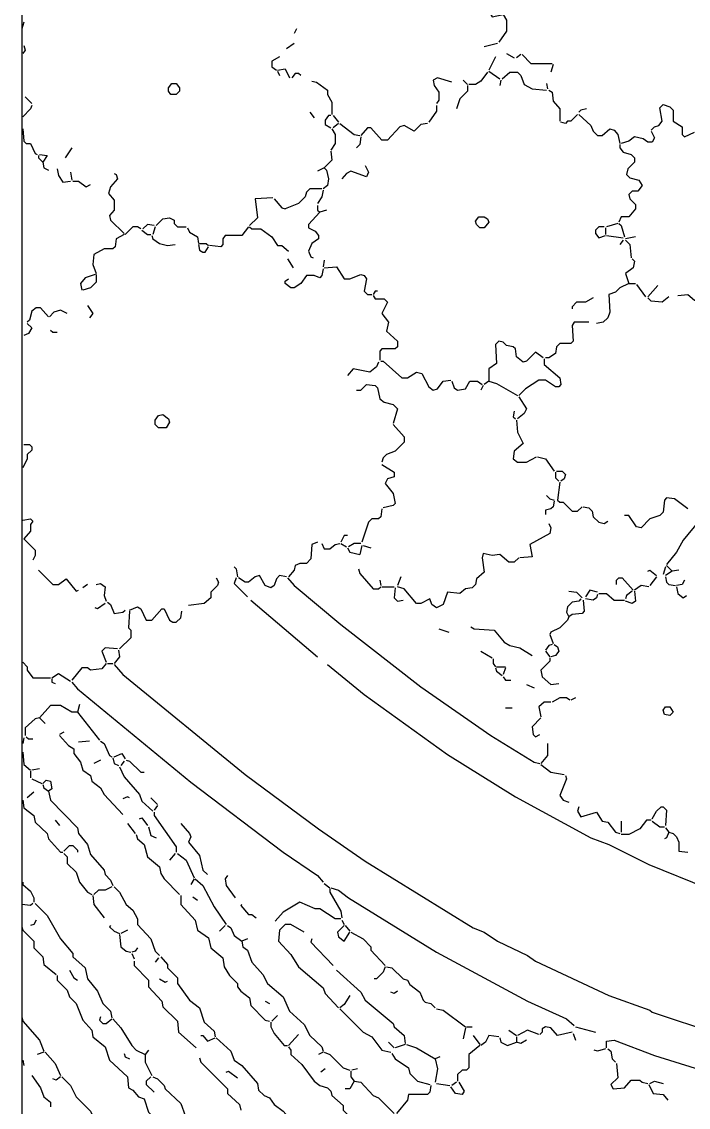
# Model space of a CAD drawing. Header units: millimetres. Extents: x 0 to 150953, y 0 to 85148.
# Drawn here: x 0 to 18063, y 19600 to 49037 of the extents above; entities that cross this region are included whole.
import ezdxf

# ---------------------------------------------------------------- set-up
doc = ezdxf.new("R2010")
doc.units = ezdxf.units.MM
doc.layers.add('ANNOTATION', color=3, linetype='Continuous')
doc.layers.add('LINEWORK', color=7, linetype='Continuous')

msp = doc.modelspace()

# ---------------------------------------------------------------- linework, layer by layer
at = {"layer": 'ANNOTATION'}
msp.add_lwpolyline([(0, 0), (150953, 0), (150953, 85148), (0, 85148)], close=True, dxfattribs=at)
at = {"layer": 'LINEWORK'}
for points in [[(12986, 50528), (12715, 49926), (12835, 49655), (12655, 49323), (12745, 49173), (13046, 49233), (13137, 49082), (13137, 48781), (12926, 48480)], [(60, 49022), (0, 48841)], [(7442, 48841), (7382, 48721)], [(60, 48389), (90, 48269), (30, 48178)], [(7382, 48449), (7171, 48299)], [(12896, 48449), (12534, 48359)], [(6990, 48088), (6779, 47967), (6779, 47817), (6900, 47726)], [(12835, 48088), (12655, 47726)], [(13137, 48178), (13348, 48058)], [(13528, 48148), (13408, 48058)], [(13559, 48148), (13800, 47907), (14372, 47907)], [(6930, 47726), (7141, 47756), (7261, 47515)], [(6930, 47696), (6990, 47576)], [(12655, 47696), (12956, 47485)], [(14402, 47877), (14342, 47666)], [(7563, 47576), (7502, 47636), (7412, 47636), (7322, 47515)], [(7864, 47425), (7985, 47395), (8286, 47184), (8286, 47063), (8406, 46853), (8406, 46521)], [(11660, 47395), (11269, 47515), (11148, 47455), (11178, 47305), (11299, 47124), (11299, 46913), (11239, 46822)], [(11962, 47455), (12082, 47335)], [(12625, 47666), (12444, 47425), (12293, 47335), (12112, 47335)], [(12986, 47455), (12956, 47305)], [(13016, 47485), (13227, 47666), (13438, 47666), (13528, 47576), (13619, 47335), (13830, 47214), (14221, 47184)], [(12082, 47305), (12082, 47154), (11871, 46943), (11781, 46672)], [(14221, 47365), (14252, 47214)], [(14282, 47184), (14372, 47124), (14402, 46883), (14583, 46672), (14583, 46340)], [(90, 47003), (271, 46822)], [(271, 46762), (241, 46672), (30, 46461)], [(7804, 46581), (7924, 46431)], [(11239, 46762), (11239, 46612), (11028, 46310)], [(15065, 46521), (14884, 46340), (14794, 46340), (14734, 46280), (14613, 46310)], [(15306, 46672), (15156, 46642), (15095, 46581)], [(15095, 46521), (15427, 46220), (15487, 46069), (15607, 45949), (15728, 45949), (15939, 46129), (16059, 46099), (16150, 45979), (16210, 45738)], [(17054, 46099), (17144, 46190), (17265, 46220), (17355, 46340), (17295, 46702), (17385, 46792), (17566, 46732), (17656, 46642), (17656, 46340), (17897, 46190), (17897, 45979), (17958, 45919), (18229, 46039)], [(8376, 46491), (8316, 46491), (8226, 46370), (8226, 46250), (8376, 46160)], [(8436, 46491), (8587, 46310)], [(8587, 46280), (8436, 46160)], [(8617, 46280), (9009, 45979), (9160, 45949)], [(10998, 46280), (10817, 46250), (10636, 46069), (10365, 46220), (10244, 46190), (9913, 45828), (9762, 45828), (9461, 46160), (9371, 46160), (9190, 45949)], [(30, 46129), (60, 45798), (121, 45738), (241, 45738)], [(8406, 46129), (8497, 45979), (8497, 45738), (8376, 45557)], [(17054, 46069), (17144, 45888), (17084, 45768), (16963, 45768), (16843, 45858), (16602, 45919), (16451, 45798), (16240, 45738)], [(241, 45738), (362, 45467), (422, 45436)], [(9190, 45919), (9160, 45708), (9069, 45617)], [(16210, 45708), (16210, 45617), (16300, 45497), (16511, 45436), (16602, 45346), (16602, 45226), (16421, 45045), (16391, 44894), (16481, 44804), (16722, 44743), (16813, 44593), (16692, 44442), (16542, 44442), (16451, 44352), (16481, 44231), (16632, 44081), (16632, 43960), (16451, 43749), (16240, 43749), (16180, 43599)], [(452, 45406), (452, 45346), (572, 45226)], [(482, 45436), (693, 45406), (572, 45226)], [(1356, 45617), (1175, 45346)], [(8376, 45527), (8406, 45286), (8195, 45075)], [(572, 45226), (603, 45075), (723, 45015)], [(964, 45045), (994, 44864), (1115, 44683), (1326, 44713)], [(8195, 45075), (8015, 44984)], [(8195, 45075), (8256, 45015), (8316, 44774), (8286, 44593), (8165, 44502)], [(9310, 45135), (9401, 44954), (9340, 44834), (8919, 44984), (8798, 44924), (8678, 44774)], [(1326, 44954), (1356, 44743)], [(2501, 44924), (2561, 44894), (2591, 44774), (2410, 44563), (2350, 44382), (2501, 44201), (2501, 43930), (2380, 43779), (2410, 43659), (2772, 43297)], [(1386, 44713), (1537, 44713), (1748, 44563), (1868, 44623)], [(8135, 44502), (7804, 44502), (7713, 44412), (7683, 44292), (7502, 44111), (7141, 43960)], [(8165, 44472), (8135, 44292), (8015, 44111)], [(6809, 44261), (6327, 44231), (6388, 43719), (6177, 43508)], [(6840, 44231), (7050, 43990), (7141, 43960)], [(8075, 43870), (7774, 43538), (7774, 43448), (7954, 43357), (8045, 43237), (8045, 43147), (7864, 43026), (7774, 42815), (7834, 42664), (7894, 42634)], [(8015, 44050), (8015, 43930), (8075, 43870)], [(8256, 43930), (8075, 43870)], [(3646, 43508), (3827, 43689), (4007, 43719), (4128, 43659), (4128, 43568), (4218, 43478), (4459, 43478)], [(16150, 43568), (15849, 43478)], [(16180, 43568), (16240, 43508), (16331, 43207)], [(3224, 43418), (3134, 43478), (3013, 43478), (2802, 43267)], [(3254, 43388), (3405, 43267), (3495, 43267)], [(3586, 43508), (3405, 43538), (3284, 43418)], [(3616, 43478), (3555, 43267)], [(4489, 43448), (4550, 43327), (4761, 43207), (4791, 43026)], [(6147, 43478), (5966, 43237), (5514, 43237), (5454, 43147), (5454, 42996), (5393, 42936), (5092, 42966)], [(6177, 43478), (6237, 43418), (6478, 43418), (6779, 43207), (6930, 42966), (7050, 42966), (7231, 42815)], [(15788, 43478), (15638, 43478), (15547, 43388), (15547, 43297), (15638, 43177), (15818, 43237)], [(15818, 43448), (15818, 43267)], [(2772, 43267), (2561, 43147), (2531, 42936), (2471, 42875), (2230, 42875), (1958, 42725), (1928, 42454), (2019, 42213)], [(3525, 43237), (3555, 43147), (3736, 43026), (3947, 42966), (4158, 42996)], [(4791, 42996), (4821, 42845), (4911, 42785), (4971, 42785), (5062, 42936)], [(4821, 43026), (5002, 43026), (5062, 42966)], [(15849, 43237), (16300, 43177)], [(16300, 43116), (16210, 42996)], [(16632, 43207), (16361, 43147)], [(16361, 43116), (16481, 42996), (16511, 42634)], [(7201, 42604), (7352, 42363)], [(8195, 42574), (8165, 42393)], [(8195, 42363), (8527, 42393), (8738, 42062), (8888, 42062), (9190, 42182), (9280, 42152), (9340, 42062), (9280, 41730), (9371, 41640), (9491, 41640)], [(16542, 42604), (16602, 42544), (16572, 42363), (16361, 42213), (16451, 41941)], [(1989, 42182), (1717, 42092), (1597, 41941), (1627, 41761)], [(2019, 42182), (2019, 41971), (1868, 41821), (1657, 41761)], [(8165, 42333), (8135, 42152), (8075, 42092), (7924, 42152), (7713, 42152), (7563, 41941), (7382, 41821), (7292, 41821), (7141, 41941), (7141, 42002), (7231, 42062)], [(16451, 41941), (16210, 41821), (16090, 41700), (15909, 41640), (15939, 41158), (15879, 41007), (15758, 40887), (15577, 40857)], [(16451, 41941), (16632, 41941)], [(16662, 41911), (16903, 41580)], [(17235, 41881), (16963, 41580)], [(9642, 41730), (9581, 41730), (9521, 41640)], [(9521, 41610), (9581, 41520), (9822, 41520), (9913, 41429), (9762, 41128), (9943, 40887), (9883, 40646)], [(15487, 41550), (15276, 41429), (15035, 41429), (14914, 41309), (14914, 41248)], [(17536, 41580), (17355, 41429), (17054, 41459), (16963, 41550)], [(17777, 41610), (18048, 41640), (18229, 41489), (18349, 41459), (18410, 41520), (18440, 41700), (18651, 41730), (18711, 41640), (18681, 41369), (18771, 41278), (18801, 41158), (19103, 40827), (19103, 40646), (18982, 40344), (19042, 40284), (19494, 40405), (19675, 40284), (19886, 40043), (19976, 40013)], [(723, 41037), (512, 41278), (392, 41278), (271, 41188), (211, 40947), (151, 40887)], [(1235, 41128), (1055, 41218), (874, 41158), (753, 41037)], [(1778, 41339), (1928, 41128), (1838, 41007)], [(151, 40857), (271, 40736), (181, 40585), (60, 40525)], [(783, 40676), (844, 40616), (964, 40616)], [(9883, 40646), (10184, 40375), (10184, 40224), (10124, 40164), (9762, 40164), (9702, 40103), (9702, 39862)], [(15366, 40887), (14975, 40887), (14914, 40796), (14945, 40375), (14884, 40314), (14583, 40314), (14493, 40224), (14463, 40043), (14282, 39923), (14191, 39923)], [(14131, 39923), (13920, 40073), (13679, 39832), (13589, 39802), (13408, 39953), (13378, 40164), (13318, 40224), (13137, 40254), (13046, 40344), (12926, 40375), (12835, 40284), (12866, 39772), (12655, 39621), (12655, 39290)], [(9672, 39802), (9612, 39682), (9431, 39531), (8979, 39621), (8828, 39441)], [(9732, 39832), (9792, 39832), (10305, 39380), (10455, 39380), (10696, 39531), (10847, 39501), (11028, 39139), (11148, 39049), (11269, 39079), (11419, 39290), (11630, 39320)], [(14161, 39892), (14161, 39742), (14583, 39380), (14613, 39199), (14553, 39139), (14463, 39139), (14191, 39320), (14011, 39320), (13649, 39079), (13468, 38898)], [(9069, 39049), (9190, 39049), (9340, 39199), (9581, 39169), (9642, 39109), (9702, 38808), (9822, 38717), (10064, 38657), (10184, 38537), (10064, 38145)], [(11660, 39290), (11721, 39109), (11811, 39049), (12022, 39079), (12142, 39290), (12353, 39290), (12474, 39199)], [(12504, 39169), (12444, 39049)], [(12655, 39290), (12534, 39199)], [(12655, 39290), (12866, 39230), (13438, 38898)], [(13468, 38868), (13679, 38537), (13619, 38416), (13438, 38265)], [(13348, 38476), (13318, 38326), (13378, 38265)], [(10064, 38115), (10365, 37783), (10365, 37633), (10124, 37392), (9883, 37301), (9792, 37211), (9762, 37090)], [(13408, 38235), (13438, 37904), (13589, 37603)], [(60, 37572), (211, 37572), (271, 37512), (271, 37422), (151, 37301), (151, 37181), (30, 36940)], [(13589, 37603), (13348, 37392), (13318, 37181), (13438, 37090), (13679, 37090), (13950, 37241)], [(13980, 37241), (14191, 37181), (14432, 36849)], [(9762, 37030), (10094, 36819), (10094, 36699), (9913, 36638), (9853, 36518), (10064, 36247), (10124, 35976), (10064, 35915), (9792, 35855)], [(14463, 36819), (14463, 36669), (14553, 36578)], [(14493, 36849), (14643, 36849), (14734, 36759), (14704, 36638), (14613, 36578)], [(14583, 36548), (14523, 36066)], [(14432, 36036), (14402, 35885), (14342, 35825), (14191, 35795), (14191, 35674)], [(14221, 36186), (14312, 36096), (14432, 36066)], [(14523, 36066), (14583, 36006), (14673, 36006), (14914, 35765), (15065, 35765), (15186, 35885)], [(18048, 35825), (17686, 36096), (17476, 36126), (17415, 36066), (17385, 35735), (17295, 35644), (17024, 35554), (16783, 35313), (16662, 35343), (16451, 35644), (16331, 35644)], [(9762, 35825), (9732, 35614), (9672, 35554), (9491, 35554), (9401, 35463), (9220, 34921)], [(15216, 35885), (15366, 35855), (15457, 35765), (15487, 35614), (15638, 35463), (15788, 35433), (15879, 35493)], [(18500, 35885), (18470, 35704), (18349, 35493), (17928, 34981), (17747, 34650), (17476, 34318)], [(30, 35524), (241, 35554), (301, 35493), (241, 35403), (241, 35222), (60, 35011), (362, 34710), (362, 34559), (301, 34439)], [(14282, 35433), (14342, 35313), (14312, 35162), (13770, 34861), (13830, 34529), (13498, 34499)], [(8828, 35102), (8738, 35102), (8647, 34921)], [(8015, 34921), (7864, 34861), (7834, 34469), (7713, 34349), (7533, 34349), (7412, 34288), (7382, 34168), (7231, 33987)], [(8135, 34891), (8195, 34740), (8346, 34740), (8497, 34861), (8617, 34891)], [(8647, 34891), (8798, 34800)], [(8828, 34770), (8888, 34650), (9160, 34590)], [(9190, 34891), (9009, 34891), (8858, 34800)], [(9220, 34831), (9160, 34590)], [(9250, 34831), (9461, 34770)], [(13468, 34499), (13348, 34379), (13197, 34379), (12956, 34590), (12745, 34559), (12504, 34620), (12474, 34499), (12534, 34107), (12323, 33927), (12293, 33776), (12203, 33686), (12022, 33656), (11871, 33535), (11540, 33565), (11419, 33234), (11239, 33143), (11118, 33234), (11058, 33384), (10817, 33264), (10696, 33264), (10365, 33656), (10184, 33716)], [(452, 34168), (844, 33776), (994, 33776), (1205, 33927), (1476, 33595), (1537, 33625)], [(5755, 34258), (5815, 34198), (5845, 33987)], [(9129, 34198), (9160, 34077), (9521, 33656), (9672, 33656), (9732, 33716)], [(16963, 34138), (17024, 34168), (17204, 34017)], [(17445, 34258), (17385, 34047)], [(17476, 34288), (17626, 34138)], [(17807, 34168), (17626, 34138)], [(5273, 33957), (5333, 33836), (5303, 33746), (5122, 33565), (5122, 33414), (4941, 33264), (4520, 33204)], [(5815, 33957), (5755, 33806), (6116, 33445)], [(7171, 33987), (6990, 34017), (6900, 33927), (6840, 33746), (6749, 33686), (6599, 33746), (6448, 34017), (6327, 33987), (6147, 33836), (6056, 33836), (5875, 33957)], [(7201, 33957), (7382, 33746), (8647, 32691), (10817, 31004), (12715, 29678), (13890, 28955), (14041, 28925)], [(9702, 33897), (9732, 33746)], [(10274, 33987), (10184, 33746)], [(16120, 33776), (16120, 33897), (16180, 33957), (16270, 33957), (16572, 33625)], [(17204, 33987), (17024, 33746)], [(17626, 34138), (17445, 34017)], [(17445, 33987), (17476, 33836), (17536, 33776), (17717, 33746)], [(17958, 33897), (17897, 33776), (17747, 33746)], [(1778, 33776), (1657, 33686)], [(2019, 33776), (2139, 33806), (2260, 33716), (2230, 33475), (2290, 33324)], [(9762, 33716), (10094, 33716)], [(10124, 33686), (10094, 33414), (10184, 33324), (10335, 33354)], [(14824, 33595), (15035, 33565), (15186, 33414)], [(15607, 33565), (15397, 33625), (15276, 33445)], [(16542, 33595), (16391, 33475), (16361, 33384)], [(16602, 33595), (16632, 33324), (16542, 33264), (16361, 33324)], [(16993, 33716), (16783, 33746), (16602, 33625)], [(17747, 33716), (17777, 33535), (17928, 33414), (18018, 33475)], [(2320, 33294), (2410, 33234), (2501, 32993), (2742, 33023), (2802, 33083)], [(6207, 33354), (8015, 31818)], [(15156, 33384), (15095, 33324), (14914, 33294), (14794, 33173), (14764, 33023)], [(15216, 33354), (15246, 33053), (15186, 32993), (14914, 32963), (14824, 32902)], [(15607, 33505), (15577, 33414), (15487, 33354), (15276, 33384)], [(15638, 33535), (15849, 33535), (16059, 33354), (16331, 33354)], [(2260, 33264), (2049, 33113), (1989, 33143)], [(2923, 33053), (2893, 32601)], [(2923, 33083), (3134, 33173), (3224, 33113), (3375, 32812), (3525, 32812), (3796, 33113), (3857, 33113), (4007, 32812), (4098, 32752), (4188, 32752), (4309, 32872), (4339, 33053)], [(14764, 33023), (14824, 32902)], [(14824, 32902), (14794, 32812), (14583, 32601), (14342, 32480), (14312, 32420), (14402, 32179)], [(2893, 32601), (2953, 32541), (2953, 32330), (2651, 32028)], [(11299, 32571), (11570, 32480)], [(12173, 32631), (12263, 32571), (12805, 32541), (13077, 32209), (13227, 32119), (13498, 32059), (13830, 31848)], [(14372, 32149), (14282, 32119), (14191, 31998)], [(14432, 32149), (14523, 32089), (14553, 31968), (14463, 31848), (14342, 31818)], [(2591, 32028), (2260, 32059), (2169, 31968), (2290, 31667)], [(2621, 31998), (2651, 31818), (2501, 31637)], [(12444, 31968), (12745, 31787)], [(14191, 31968), (14312, 31818)], [(30, 31667), (151, 31546), (151, 31456), (301, 31245), (783, 31245)], [(2290, 31637), (2169, 31486), (1868, 31456), (1778, 31516), (1627, 31516), (1356, 31185)], [(2320, 31637), (2471, 31637)], [(2501, 31607), (2742, 31335), (6056, 28624), (8045, 27147), (9310, 26274), (12233, 24466), (12534, 24345), (12896, 24104), (13709, 23713), (13920, 23562), (15909, 22628), (17024, 22236), (17084, 22176), (18831, 21603)], [(8286, 31607), (9280, 30793), (11540, 29166), (13378, 28021), (15427, 26906), (15909, 26726), (16993, 26183), (18560, 25550)], [(12775, 31757), (12775, 31637), (12835, 31546)], [(12835, 31516), (12866, 31426), (13016, 31305)], [(12866, 31546), (13107, 31546)], [(13107, 31516), (13046, 31335)], [(14312, 31787), (14312, 31697), (14071, 31456), (14101, 31275), (14342, 31064), (14553, 31094)], [(814, 31245), (994, 31366), (1326, 31155)], [(814, 31215), (814, 31125), (904, 31094)], [(13046, 31275), (13107, 31185), (13257, 31185)], [(1356, 31125), (1507, 30944), (4580, 28413), (7081, 26515), (8015, 25882), (8165, 25701)], [(13679, 31064), (13890, 30974)], [(14854, 30642), (14764, 30703), (14583, 30703), (14372, 30582)], [(15005, 30703), (14884, 30642)], [(1507, 30311), (1356, 30311), (1055, 30492), (783, 30492), (482, 30160)], [(1567, 30522), (1507, 30311)], [(13107, 30432), (13287, 30432)], [(14342, 30582), (14161, 30582), (14011, 30462), (14071, 30191)], [(482, 30160), (362, 30130), (90, 29889), (90, 29678)], [(482, 30160), (633, 30010)], [(1507, 30311), (2109, 29558)], [(14071, 30160), (13830, 29919), (13860, 29708), (13920, 29648), (14041, 29708)], [(1145, 29769), (1024, 29708)], [(60, 29618), (30, 29467)], [(121, 29648), (181, 29588), (301, 29588)], [(1024, 29678), (1265, 29407), (1416, 29317), (1416, 29196), (1597, 28955), (1657, 28744), (1868, 28594), (1898, 28443), (2139, 28262), (2230, 28081), (2742, 27539)], [(1838, 29528), (1537, 29498)], [(2139, 29528), (2230, 29467), (2380, 29136), (2441, 29106)], [(14252, 29467), (14252, 29136), (14071, 28925)], [(30, 29226), (60, 28895), (241, 28744)], [(2501, 29106), (2712, 29196), (2802, 29046)], [(2139, 29015), (1958, 28925)], [(2471, 29076), (2501, 28925), (2621, 28865)], [(2772, 28985), (2682, 28865)], [(2832, 29015), (2923, 28985), (3224, 28684), (3314, 28684)], [(14071, 28895), (14342, 28684), (14704, 28624)], [(241, 28714), (241, 28533)], [(482, 28774), (271, 28744)], [(2651, 28835), (2772, 28563), (3194, 28081), (3254, 27901), (3555, 27629)], [(14734, 28594), (14764, 28503), (14583, 28051), (14673, 27931), (14824, 27871)], [(271, 28503), (542, 28383)], [(572, 28383), (663, 28473), (783, 28443), (814, 28232), (723, 28172)], [(572, 28353), (603, 28262), (723, 28172)], [(331, 28142), (151, 27991)], [(723, 28172), (783, 27931), (1507, 27178), (1537, 27027), (1778, 26726), (1868, 26454), (2230, 26033), (2260, 25912), (2410, 25761), (2471, 25611)], [(2923, 27991), (2862, 28021), (2742, 27961)], [(3495, 27991), (3676, 27810)], [(30, 27931), (60, 27720), (331, 27509), (362, 27328), (693, 27027), (723, 26876), (1055, 26515), (1115, 26515)], [(3676, 27780), (3586, 27660)], [(15095, 27750), (15065, 27629), (15156, 27479), (15577, 27599), (15728, 27358), (15879, 27328), (16090, 27057), (16210, 27027)], [(17084, 27419), (17204, 27629), (17325, 27750), (17385, 27750), (17476, 27660), (17445, 27238)], [(904, 27388), (1024, 27238)], [(3194, 27419), (3254, 27449), (3405, 27238)], [(3586, 27599), (3586, 27509), (4188, 26665), (4188, 26515)], [(17054, 27388), (16933, 27388), (16752, 27147), (16451, 26997), (16240, 26997)], [(2862, 27298), (3073, 27027)], [(3435, 27208), (3495, 26967), (3646, 26906)], [(4309, 27298), (4550, 27027), (4580, 26936), (4520, 26786), (4821, 26424), (4911, 26033), (5032, 25912)], [(16240, 27358), (16240, 27057)], [(17084, 27358), (17295, 27208), (17415, 27208)], [(17445, 27178), (17536, 27057)], [(3103, 26997), (3134, 26876), (3314, 26726), (3405, 26394), (3736, 26123), (3766, 25942), (3857, 25792), (4278, 25370)], [(17536, 27057), (17476, 26906), (17415, 26876)], [(17536, 27057), (17656, 27027), (17747, 26936), (17807, 26786), (17807, 26545), (18048, 26515)], [(1145, 26545), (1296, 26695), (1386, 26695), (1507, 26575), (1507, 26515)], [(1145, 26485), (1235, 26394), (1235, 26213), (1476, 25972), (1567, 25701), (1778, 25430), (1898, 25370)], [(4158, 26485), (4007, 26304)], [(4218, 26485), (4459, 26304), (4670, 25822)], [(30, 25701), (30, 25641), (241, 25460), (331, 25279), (331, 25159)], [(4670, 25792), (4580, 25641)], [(4700, 25792), (4911, 25611), (5213, 25038), (5544, 24556)], [(5574, 25882), (5514, 25792), (5544, 25611), (5785, 25279)], [(8195, 25671), (8346, 25550)], [(1928, 25340), (1958, 25099), (2230, 24737)], [(2441, 25581), (2260, 25490), (2079, 25490), (1958, 25370)], [(2501, 25581), (2651, 25430), (2832, 25099), (3013, 24948), (3134, 24707), (3134, 24556), (3495, 24164), (3616, 23833), (3736, 23713)], [(4309, 25340), (4309, 25099), (4700, 24677), (4761, 24406), (5062, 24195), (5122, 23923), (5454, 23652), (5484, 23411), (5634, 23170), (5845, 22959), (5845, 22869), (5936, 22748), (6177, 22568), (6207, 22357), (6599, 21965), (6719, 21935)], [(8346, 25520), (8346, 25430), (8647, 24918), (8678, 24737)], [(8376, 25550), (8587, 25490), (8858, 25279), (11239, 23803), (13709, 22477), (14764, 21995), (14975, 21814)], [(301, 25129), (241, 25068), (0, 25099)], [(362, 25129), (693, 24797), (1055, 24164), (1386, 23773), (1386, 23682), (1717, 23381), (1778, 23080), (2049, 22748), (2200, 22417), (2410, 22206), (2441, 22025)], [(4640, 25309), (4761, 25219)], [(5966, 25099), (5936, 25068), (6147, 24827), (6237, 24827), (6357, 24737)], [(8647, 24707), (8497, 24707), (8075, 24978), (7954, 24978), (7533, 25159), (7081, 24888), (6870, 24647)], [(0, 24496), (30, 24406), (331, 24104), (331, 23923), (572, 23682), (603, 23471), (934, 23200)], [(392, 24677), (331, 24556), (241, 24526)], [(2410, 24526), (2380, 24496), (2501, 24375), (2651, 24315)], [(5514, 24526), (5363, 24375)], [(5574, 24526), (5664, 24466), (5755, 24255), (5966, 24104)], [(7653, 24345), (7292, 24556), (7141, 24556), (6990, 24406), (6960, 24104), (7292, 23743), (7502, 23411), (8165, 22839), (8226, 22688), (8587, 22296)], [(8738, 24526), (8557, 24345), (8587, 24225), (8738, 24104), (8888, 24345)], [(8678, 24677), (8738, 24556)], [(8768, 24526), (8888, 24375)], [(2651, 24285), (2682, 23954), (2832, 23833), (2953, 23803)], [(2862, 24406), (2682, 24315)], [(6116, 24164), (5966, 24104)], [(7864, 24164), (7834, 24074), (8436, 23441)], [(8919, 24345), (9250, 24164), (9461, 23954), (9461, 23863), (9853, 23441)], [(3134, 23923), (3073, 23833), (2983, 23803)], [(5966, 24104), (5996, 23954), (6116, 23863), (6237, 23532), (6538, 23200), (6659, 22959), (7081, 22598), (7261, 22206), (7653, 21844), (7804, 21543), (8135, 21242), (8165, 21121)], [(2983, 23773), (3043, 23622)], [(3043, 23562), (3043, 23441), (3435, 23050), (3435, 22869), (3796, 22477), (3827, 22327), (4218, 21935), (4248, 21634), (4730, 21212)], [(3706, 23652), (3616, 23532)], [(3766, 23682), (3947, 23471), (3947, 23381), (4218, 23110), (4218, 22959), (4550, 22507), (4821, 22296), (4941, 21905), (5213, 21664), (5243, 21513)], [(1296, 23321), (1416, 23110), (1507, 23050)], [(8527, 23321), (9190, 22718), (9310, 22507), (10064, 21875), (10094, 21784), (10365, 21543), (10395, 21332)], [(9853, 23411), (9792, 23261), (9612, 23080), (9551, 23080)], [(9883, 23411), (10033, 23381), (10335, 23080), (10455, 23050), (10515, 22929), (10787, 22718), (10877, 22507), (10937, 22447), (11088, 22417), (11208, 22296)], [(964, 23170), (964, 23050), (1235, 22778), (1296, 22598), (1476, 22417), (1657, 21965), (1898, 21694), (1928, 21513), (2260, 21242), (2380, 20880), (2862, 20428), (2893, 20127), (3013, 20067), (3164, 19886), (3314, 19826), (3435, 19464), (3796, 19103), (3887, 19072)], [(3736, 23080), (3887, 22989), (3947, 23020)], [(10184, 22748), (10094, 22688), (10003, 22718)], [(6599, 22477), (6719, 22417)], [(8888, 22628), (8738, 22387), (8617, 22296)], [(6930, 22085), (6779, 21935)], [(8617, 22266), (9250, 21634), (9491, 21513), (9762, 21151), (10003, 21091)], [(11239, 22266), (11419, 22236), (12022, 21784)], [(0, 22055), (30, 21935), (482, 21423), (603, 21121)], [(2139, 22055), (2109, 21965), (2200, 21875), (2290, 21875), (2441, 21995)], [(2471, 21995), (2682, 21754), (2983, 21272), (3103, 21151), (3344, 21031)], [(6749, 21905), (6749, 21784), (6840, 21603), (7111, 21272), (7201, 21272)], [(12052, 21784), (12203, 21784)], [(14914, 21634), (14523, 21543), (14342, 21754), (14191, 21784), (14101, 21724), (14101, 21634), (14041, 21573)], [(15005, 21784), (15547, 21634)], [(4851, 21543), (4911, 21543), (5032, 21392), (5243, 21483)], [(7502, 21573), (7231, 21272)], [(12022, 21754), (11962, 21453)], [(12233, 21543), (12414, 21302)], [(12926, 21513), (12655, 21543), (12564, 21362), (12444, 21272)], [(13197, 21694), (13408, 21543)], [(13408, 21513), (13408, 21362)], [(14011, 21573), (13709, 21694), (13438, 21543)], [(14945, 21603), (15005, 21423)], [(5273, 21483), (5664, 21121), (5755, 20880), (5966, 20730), (6388, 20248), (6418, 20067), (6568, 19916), (6719, 19856), (6840, 19675), (7081, 19494), (7382, 19163), (7563, 19133), (7653, 19042), (7683, 18892), (7894, 18681), (8015, 18621), (8316, 18289), (8527, 18199), (8738, 17988), (8798, 17867), (8798, 17686), (8738, 17536), (8557, 17385), (8165, 17325)], [(7231, 21242), (7292, 21151), (7292, 21031), (7593, 20760), (7924, 20308), (8075, 20187), (8286, 20127), (8376, 20037), (8406, 19916), (8708, 19645), (8708, 19524), (8828, 19404), (9039, 19374), (9160, 19133), (9340, 18922), (9461, 18862), (9853, 18892)], [(9943, 21362), (10094, 21212)], [(10395, 21302), (10124, 21212)], [(10425, 21302), (10696, 21212), (11208, 20910)], [(12414, 21272), (12112, 21031), (12112, 20669), (12052, 20609), (11932, 20609), (11811, 20489), (11811, 20308)], [(12956, 21483), (12986, 21362), (13167, 21272), (13408, 21362)], [(13679, 21423), (13528, 21332), (13408, 21362)], [(15849, 21212), (15849, 21392), (16059, 21423), (17144, 21001), (18801, 20489), (21031, 19946), (21212, 19946), (21935, 19765), (22146, 19765), (23200, 19555)], [(603, 21091), (422, 21031)], [(633, 21091), (904, 20790), (1055, 20458)], [(2772, 21061), (2802, 20971), (2923, 20910)], [(3435, 21151), (3344, 21031)], [(3344, 21031), (3344, 20820), (3525, 20458)], [(4821, 20941), (4851, 20820), (5574, 20097), (5574, 19976), (5906, 19675), (5936, 19524)], [(8165, 21091), (8045, 21031)], [(8195, 21091), (8346, 21031), (8708, 20669), (8888, 20609)], [(10033, 21061), (10124, 20910), (10485, 20669), (10515, 20519), (10726, 20308), (11058, 20217)], [(11329, 20971), (11208, 20910)], [(11208, 20910), (11269, 20639), (11208, 20278)], [(15818, 21182), (15607, 21121), (15517, 21151)], [(15879, 21182), (15969, 21121), (15999, 20910), (16090, 20820)], [(30, 20880), (60, 20730)], [(8226, 20639), (8105, 20549)], [(9099, 20639), (8949, 20609)], [(16120, 20790), (16150, 20398), (15969, 20217), (16029, 20097), (16331, 20127), (16511, 20338), (16752, 20338), (16813, 20278), (16963, 20248)], [(271, 20458), (512, 20127), (603, 19886), (783, 19735), (783, 19615)], [(1055, 20428), (934, 20338), (844, 20368)], [(1085, 20428), (1326, 20187), (1476, 19886), (1868, 19494), (2049, 19103), (2320, 18892), (2410, 18651)], [(3495, 20428), (3375, 20308), (3375, 20217), (3586, 20006)], [(3555, 20428), (3676, 20368), (3857, 20187), (3887, 20097), (4309, 19705), (4429, 19374)], [(5544, 20549), (5604, 20579), (5845, 20398)], [(8919, 20579), (8919, 20428), (9009, 20308)], [(9009, 20308), (8888, 20097), (8768, 20097)], [(9009, 20308), (9190, 20278), (9521, 19916), (9672, 19856), (10094, 19434)], [(11088, 20187), (11058, 20006), (10998, 19946), (10485, 19946), (10455, 19796), (10154, 19434)], [(11239, 20248), (11600, 20187)], [(11841, 20278), (11992, 20037), (11932, 19946), (11751, 19976), (11630, 20157)], [(11781, 20278), (11660, 20187)], [(16993, 20217), (17114, 19976), (17385, 19946), (17506, 19796)], [(17024, 20248), (17144, 20308), (17385, 20248)]]:
    msp.add_lwpolyline(points, dxfattribs=at)
for points in [[(4068, 47365), (4188, 47365), (4278, 47244), (4278, 47154), (4188, 47063), (4037, 47063), (3977, 47154), (3977, 47244)], [(12384, 43749), (12534, 43749), (12625, 43689), (12655, 43599), (12534, 43448), (12414, 43448), (12323, 43538), (12293, 43629)], [(3706, 38356), (3827, 38386), (3977, 38265), (4007, 38175), (3917, 38024), (3706, 38024), (3616, 38115), (3616, 38235)], [(17445, 30462), (17566, 30462), (17656, 30311), (17566, 30221), (17415, 30251), (17385, 30371)]]:
    msp.add_lwpolyline(points, close=True, dxfattribs=at)

doc.saveas('drawing.dxf')
